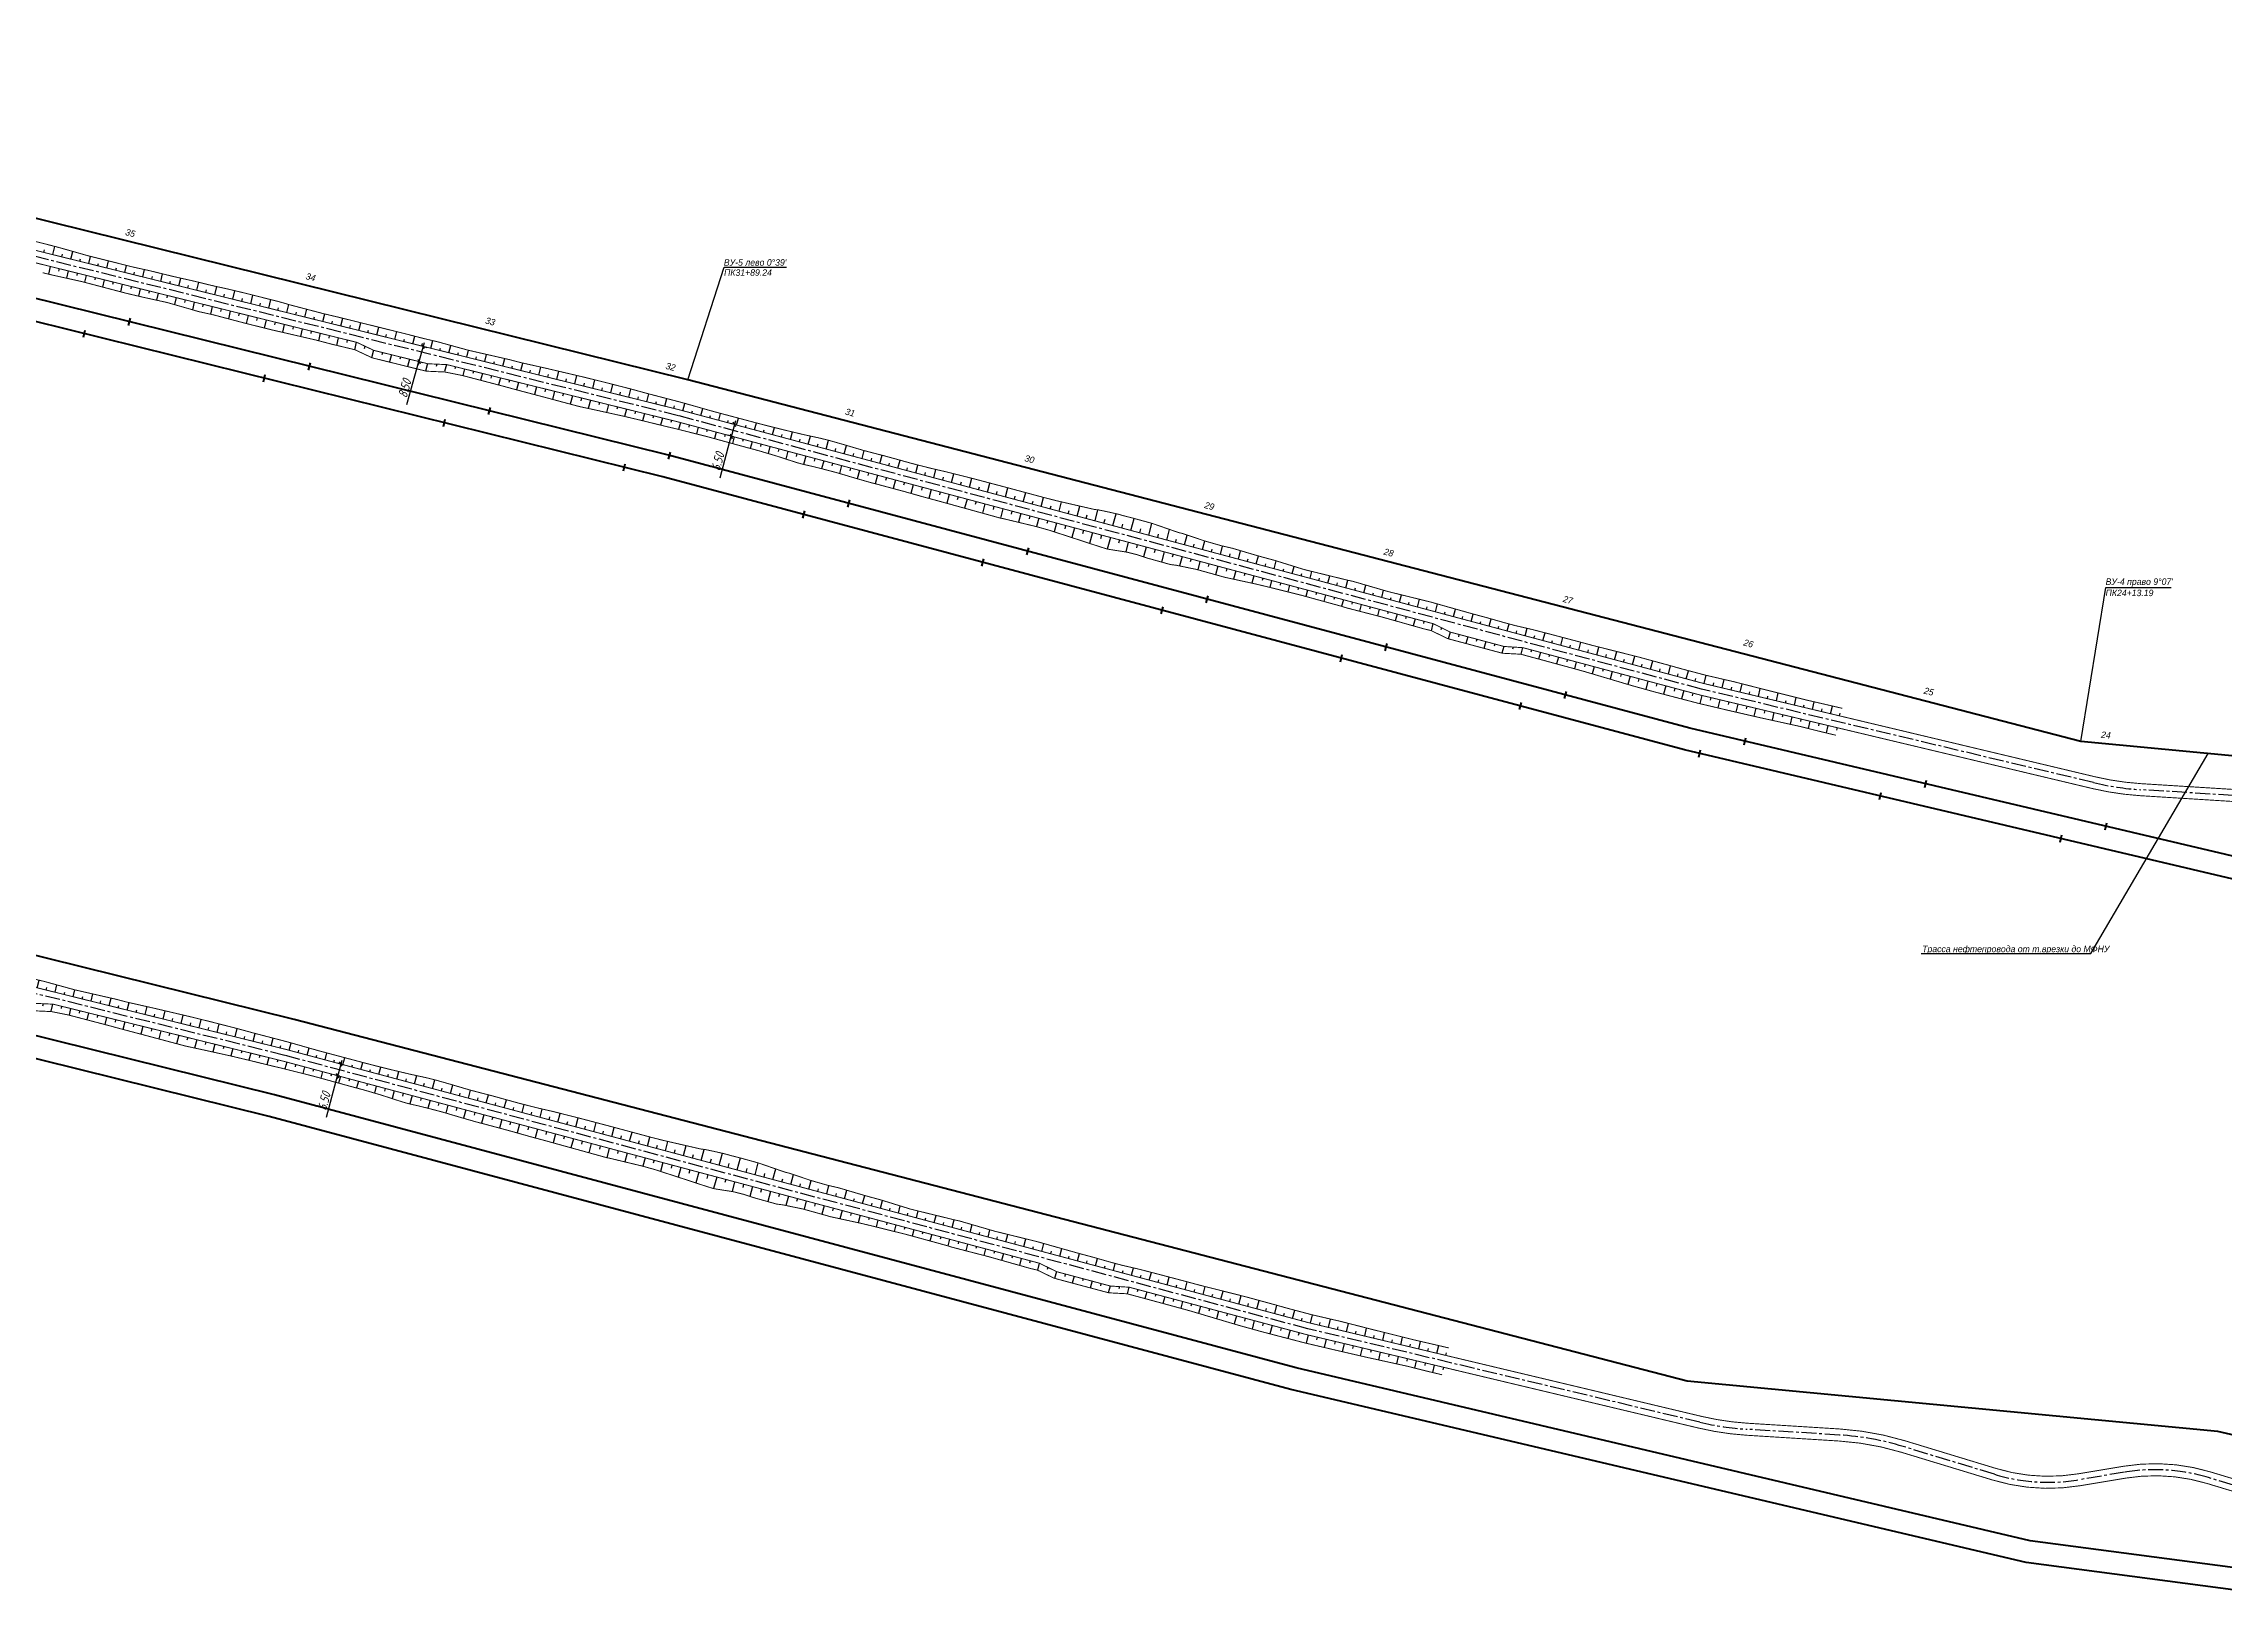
# Model space of a CAD drawing. Extents: x 5370511 to 5386565, y 1010429 to 1053793.
# Drawn here: x 5378513 to 5379689, y 1039236 to 1040071 of the extents above; entities that cross this region are included whole.
import ezdxf

# ---------------------------------------------------------------- set-up
doc = ezdxf.new("R2010")
doc.units = 0
doc.header["$PDMODE"] = 32
doc.header["$PDSIZE"] = 0.3
doc.linetypes.add('CONTI', pattern=[0])
doc.linetypes.add('осевая2', pattern=[12.5, 8, -1.5, 1.5, -1.5])
doc.layers.get('0').update_dxf_attribs({"linetype": 'CONTINUOUS'})
doc.layers.get('DEFPOINTS').update_dxf_attribs({"linetype": 'CONTINUOUS'})
for name, color, linetype in [('АД_ось', 7, 'CONTINUOUS'), ('АД_откосы', 7, 'CONTINUOUS'), ('АД_размеры', 7, 'CONTI'), ('ТРАССА_НЕФТЕПРОВОД_ANNO', 7, 'CONTINUOUS')]:
    doc.layers.add(name, color=color, linetype=linetype)
for name, color, linetype, lineweight in [('ГИП_ТРАССА_ВЛ_6', 1, 'CONTINUOUS', 25), ('ГИП_ТРАССА_НЕФТЕПРОВОДА', 6, 'CONTINUOUS', 25), ('ТРАССА_ВЛ', 1, 'CONTINUOUS', 25)]:
    doc.layers.add(name, color=color, linetype=linetype, lineweight=lineweight)
doc.styles.add('D431', font='', dxfattribs={"height": 3.5})
doc.styles.add('ГОСТ', font='gost_ful.shx', dxfattribs={"oblique": 15})
doc.styles.get('D431').set_extended_font_data('Do431', italic=True)
doc.dimstyles.new('Модель М1000-Генплан', dxfattribs={"dimtxt": 1.25, "dimasz": 1, "dimexe": 0.5, "dimexo": 0, "dimgap": 0.5, "dimtad": 1, "dimzin": 0, "dimdsep": 46, "dimtxsty": 'ГОСТ', "dimblk": 'OBLIQUE', "dimcen": 0.09, "dimdle": 0.5, "dimaunit": 1, "dimadec": 0, "dimazin": 0, "dimtfac": 1, "dimtofl": 0, "dimtmove": 1, "dimatfit": 3, "dimldrblk": 'NONE', "dimfxl": 0.18, "dimtfill": 1, "dimtolj": 1, "dimtzin": 0, "dimarcsym": 0})

# ---------------------------------------------------------------- blocks, each defined once
blk = doc.blocks.new('_Oblique')
at = {"color": 0, "linetype": 'ByBlock', "lineweight": -2}
blk.add_line((-0.5, -0.5), (0.5, 0.5), dxfattribs=at)
blk = doc.blocks.new('*D35')
at = {"layer": 'DEFPOINTS', "color": 0, "lineweight": 15, "transparency": 16777216}
for p in [(5378884.1, 1039859.6), (5378885.3, 1039859.3), (5378887, 1039865.5)]:
    blk.add_point(p, dxfattribs=at)
at = {"layer": 'АД_размеры', "color": 0, "lineweight": -2, "transparency": 16777216}
for p, q in [((5378878.1, 1039837.2), (5378884.1, 1039859.6)), ((5378885.3, 1039859.3), (5378882.2, 1039860.1)), ((5378886.3, 1039867.8), (5378883.6, 1039857.7)), ((5378887, 1039865.5), (5378883.9, 1039866.4))]:
    blk.add_line(p, q, dxfattribs=at)
at = {"layer": 'АД_размеры', "color": 0, "lineweight": -2, "transparency": 16777216, "xscale": 2, "yscale": 2, "zscale": 2}
for p, rotation in [((5378884.1, 1039859.6), 255.0391586920375), ((5378885.8, 1039865.9), 75.03915869203749)]:
    blk.add_blockref('_Oblique', p, dxfattribs=dict(at, rotation=rotation))
at = {"layer": 'АД_размеры', "color": 0, "lineweight": 15, "transparency": 16777216, "insert": (5378876.8, 1039845.9), "char_height": 5, "attachment_point": 5, "rotation": 75.0392, "style": 'ГОСТ', "bg_fill": 3, "box_fill_scale": 1.1, "bg_fill_color": 256, "bg_fill_true_color": 13158600, "bg_fill_transparency": 0}
blk.add_mtext('\\A1;6.50', dxfattribs=at)
blk = doc.blocks.new('_None')
blk = doc.blocks.new('*D36')
at = {"layer": 'DEFPOINTS', "color": 0, "lineweight": 15, "transparency": 16777216}
for p in [(5378717.2, 1039908.2), (5378715, 1039900), (5378715.7, 1039899.8)]:
    blk.add_point(p, dxfattribs=at)
at = {"layer": 'АД_размеры', "color": 0, "lineweight": -2, "transparency": 16777216}
for p, q in [((5378718.5, 1039909.9), (5378715.1, 1039897.9)), ((5378717.2, 1039908.2), (5378719.9, 1039907.4)), ((5378709.2, 1039876.6), (5378715.7, 1039899.8)), ((5378715, 1039900), (5378717.6, 1039899.3))]:
    blk.add_line(p, q, dxfattribs=at)
at = {"layer": 'АД_размеры', "color": 0, "lineweight": -2, "transparency": 16777216, "xscale": 2, "yscale": 2, "zscale": 2}
for p, rotation in [((5378717.9, 1039908), 74.54257648597105), ((5378715.7, 1039899.8), 254.5425764859711)]:
    blk.add_blockref('_Oblique', p, dxfattribs=dict(at, rotation=rotation))
at = {"layer": 'АД_размеры', "color": 0, "lineweight": 15, "transparency": 16777216, "insert": (5378708, 1039885.3), "char_height": 5, "attachment_point": 5, "rotation": 74.5426, "style": 'ГОСТ', "bg_fill": 3, "box_fill_scale": 1.1, "bg_fill_color": 256, "bg_fill_true_color": 13158600, "bg_fill_transparency": 0}
blk.add_mtext('\\A1;8.50', dxfattribs=at)
blk = doc.blocks.new('пк_ВЛ')
at = {"layer": 'ТРАССА_ВЛ', "lineweight": 60}
blk.add_lwpolyline([(0, 2), (0, -2)], dxfattribs=at)
blk = doc.blocks.new('ад_откосы')
at = {"layer": 'АД_ось', "color": 253, "linetype": 'осевая2'}
blk.add_lwpolyline([(5379954.082, 1039624.358), (5379892.899, 1039642.884, 0.11535581), (5379847.457, 1039645.811), (5379823.006, 1039641.73, -0.1156602), (5379777.449, 1039644.691), (5379728.174, 1039659.676, 0.05827677), (5379693.882, 1039665.873), (5379644.05, 1039668.986, -0.04293746), (5379618.617, 1039672.783), (5379407.12, 1039723.2), (5378855.63, 1039870.56), (5378300.052, 1040008.124, 0.02623768), (5378269.156, 1040014.074), (5378244.297, 1040017.521, -0.14769608), (5378212.78, 1040032.016), (5378209.117, 1040035.257, 0.17543523), (5378171.139, 1040050.294), (5378140.141, 1040051.214, -0.05330966), (5378108.542, 1040055.545), (5377962.769, 1040091.636, -0.01610745), (5377900.775, 1040109.122), (5377046.444, 1040380.086, 0.10355696), (5376985.281, 1040386.269), (5375889.766, 1040270.121, -0.04231241), (5375864.429, 1040269.587), (5375818.7, 1040272.496, 0.07591266), (5375773.588, 1040268.515), (5375705.831, 1040251.967, -0.03349134), (5375686.057, 1040248.519), (5375342.07, 1040212.048)], format="xyb", dxfattribs=at)
at = {"layer": 'АД_откосы', "color": 253, "const_width": 0.5}
blk.add_lwpolyline([(5379955.024, 1039627.469), (5379893.841, 1039645.994, 0.11535581), (5379846.922, 1039649.016), (5379822.471, 1039644.935, -0.1156602), (5379778.394, 1039647.801), (5379729.119, 1039662.785, 0.05827677), (5379694.084, 1039669.117), (5379644.253, 1039672.229, -0.04293746), (5379619.37, 1039675.944), (5379407.916, 1039726.351), (5378856.44, 1039873.708), (5378300.833, 1040011.278, 0.02623768), (5378269.602, 1040017.293), (5378244.743, 1040020.74, -0.14769608), (5378214.934, 1040034.45), (5378211.271, 1040037.691, 0.17543523), (5378171.235, 1040053.543), (5378140.238, 1040054.463, -0.05330966), (5378109.323, 1040058.699), (5377963.55, 1040094.791, -0.01610745), (5377901.757, 1040112.22), (5377047.427, 1040383.184, 0.10355696), (5376984.939, 1040389.501), (5375889.423, 1040273.353, -0.04231241), (5375864.635, 1040272.831), (5375818.906, 1040275.739, 0.07591266), (5375772.817, 1040271.672), (5375705.06, 1040255.124, -0.03349134), (5375685.715, 1040251.751), (5375432.202, 1040224.872)], format="xyb", dxfattribs=at)
for points in [[(5379483.189, 1039712.826), (5379483.142, 1039712.837), (5379475.83, 1039714.547), (5379464.651, 1039717.112), (5379446.994, 1039721.524), (5379442.543, 1039722.62), (5379424.167, 1039727.314), (5379421.044, 1039728.011), (5379409.87, 1039730.61), (5379409.144, 1039730.774), (5379395.879, 1039734.291), (5379389.719, 1039736.034), (5379386.319, 1039736.953), (5379373.873, 1039740.351), (5379348.123, 1039746.844), (5379342.111, 1039748.477), (5379324.716, 1039753.069), (5379316.07, 1039755.302), (5379306.913, 1039757.414), (5379300.713, 1039759.082), (5379291.602, 1039761.671), (5379289.564, 1039762.23), (5379289.076, 1039762.346), (5379282.925, 1039764.004), (5379261.301, 1039770.11), (5379249.648, 1039772.984), (5379238.328, 1039775.76), (5379219.193, 1039781.328), (5379216.591, 1039781.877), (5379195.014, 1039787.158), (5379192.861, 1039787.699), (5379176.871, 1039792.661), (5379170.161, 1039794.465), (5379164.134, 1039796.21), (5379154.254, 1039799.144), (5379148.357, 1039800.495), (5379139.134, 1039803.144), (5379128.526, 1039806.716), (5379127.622, 1039807.034), (5379126.287, 1039807.362), (5379125.408, 1039807.552), (5379112.866, 1039811.901), (5379110.831, 1039812.591), (5379102.321, 1039814.928), (5379100.325, 1039815.47), (5379097.778, 1039816.119), (5379096.997, 1039816.305), (5379092.914, 1039817.432), (5379092.545, 1039817.531), (5379091.709, 1039817.733), (5379088.044, 1039818.558), (5379086.577, 1039818.882), (5379082.038, 1039819.833), (5379079.85, 1039820.072), (5379059.484, 1039824.752), (5379052.64, 1039826.502), (5379034.812, 1039831.3), (5379033.549, 1039831.647), (5379013.975, 1039836.823), (5378999.917, 1039840.362), (5378997.374, 1039840.94), (5378992.001, 1039842.172), (5378981.744, 1039844.782), (5378966.892, 1039848.894), (5378963.487, 1039849.756), (5378955.452, 1039851.861), (5378944.545, 1039855.082), (5378936.692, 1039857.329), (5378931.746, 1039858.538), (5378923.22, 1039860.382), (5378912.161, 1039863.02), (5378903.072, 1039865.303), (5378898.614, 1039866.463), (5378896.597, 1039866.994), (5378875.271, 1039872.669), (5378874.171, 1039872.964), (5378858.459, 1039877.425), (5378857.404, 1039877.722), (5378852.93, 1039878.899), (5378838.869, 1039882.564), (5378830.035, 1039884.988), (5378815.882, 1039888.613), (5378806.284, 1039890.986), (5378804.425, 1039891.44), (5378785.024, 1039895.991), (5378770.13, 1039899.345), (5378764.514, 1039900.831), (5378742.345, 1039905.886), (5378727.028, 1039910.105), (5378725.926, 1039910.416), (5378718.721, 1039912.109), (5378717.05, 1039912.515), (5378709.107, 1039914.583), (5378672.11, 1039923.757), (5378664.187, 1039925.625), (5378663.905, 1039925.695), (5378644.993, 1039930.663), (5378644.585, 1039930.798), (5378644.176, 1039930.931), (5378643.765, 1039931.059), (5378643.353, 1039931.185), (5378642.94, 1039931.306), (5378642.526, 1039931.424), (5378639.936, 1039932.149), (5378622.836, 1039936.468), (5378612.137, 1039939.015), (5378605.619, 1039940.438), (5378603, 1039941.047), (5378600.387, 1039941.683), (5378595.278, 1039942.952), (5378583.226, 1039945.671), (5378570.465, 1039948.787), (5378561.713, 1039950.712), (5378537.422, 1039956.794), (5378521.476, 1039961.32), (5378515.054, 1039962.991), (5378500.604, 1039966.622)], [(5379479.638, 1039698.335), (5379472.378, 1039700.069), (5379465.73, 1039701.717), (5379461.255, 1039702.868), (5379443.477, 1039706.774), (5379438.997, 1039707.745), (5379420.518, 1039712.008), (5379417.407, 1039712.751), (5379406.237, 1039715.373), (5379405.101, 1039715.643), (5379400.247, 1039716.923), (5379391.821, 1039719.103), (5379382.218, 1039721.606), (5379369.785, 1039725.052), (5379344.322, 1039732.618), (5379338.319, 1039734.285), (5379320.957, 1039739.002), (5379316.644, 1039740.154), (5379312.336, 1039741.326), (5379309.738, 1039742.02), (5379299.842, 1039742.543), (5379270.431, 1039750.395), (5379261.391, 1039754.772), (5379257.451, 1039755.701), (5379245.905, 1039758.974), (5379234.687, 1039762.133), (5379223.965, 1039764.892), (5379215.397, 1039767.119), (5379212.862, 1039767.921), (5379191.446, 1039773.805), (5379189.294, 1039774.348), (5379173.058, 1039778.391), (5379166.296, 1039779.998), (5379150.077, 1039783.51), (5379144.255, 1039785.141), (5379135.011, 1039787.714), (5379124.052, 1039789.973), (5379120.818, 1039790.374), (5379108.066, 1039793.94), (5379106.03, 1039794.624), (5379102.697, 1039795.714), (5379097.534, 1039797.014), (5379095.483, 1039797.349), (5379092.87, 1039797.75), (5379092.069, 1039797.865), (5379087.866, 1039798.538), (5379087.487, 1039798.603), (5379086.639, 1039798.759), (5379083.055, 1039799.887), (5379081.624, 1039800.346), (5379077.215, 1039801.783), (5379075.149, 1039802.477), (5379055.259, 1039808.943), (5379048.456, 1039810.847), (5379030.498, 1039815.157), (5379029.204, 1039815.386), (5378995.718, 1039824.652), (5378987.881, 1039826.752), (5378977.699, 1039829.642), (5378962.817, 1039833.642), (5378959.412, 1039834.507), (5378951.424, 1039836.785), (5378940.52, 1039840.022), (5378932.619, 1039842.084), (5378927.676, 1039843.307), (5378922.737, 1039844.408), (5378919.212, 1039845.383), (5378908.388, 1039848.9), (5378899.406, 1039851.582), (5378894.96, 1039852.791), (5378892.944, 1039853.32), (5378871.662, 1039859.164), (5378870.561, 1039859.453), (5378853.917, 1039863.642), (5378849.411, 1039864.688), (5378835.298, 1039868.14), (5378826.387, 1039870.254), (5378812.116, 1039873.403), (5378802.446, 1039875.486), (5378800.593, 1039875.964), (5378781.445, 1039881.076), (5378781.337, 1039881.101), (5378766.582, 1039885.017), (5378760.979, 1039886.556), (5378738.984, 1039892.312), (5378729.746, 1039894.161), (5378719.558, 1039894.618), (5378690.434, 1039901.815), (5378681.206, 1039906.155), (5378668.505, 1039909.2), (5378660.352, 1039911.347), (5378641.301, 1039915.75), (5378638.787, 1039916.321), (5378636.167, 1039916.926), (5378635.768, 1039917.028), (5378624.443, 1039919.844), (5378619.063, 1039921.227), (5378608.429, 1039924.04), (5378605.334, 1039924.87), (5378601.952, 1039925.629), (5378596.697, 1039926.784), (5378591.645, 1039928.281), (5378579.759, 1039931.668), (5378566.923, 1039934.483), (5378558.2, 1039936.525), (5378533.981, 1039942.898), (5378517.801, 1039946.478), (5378512.812, 1039947.689)]]:
    blk.add_lwpolyline(points, dxfattribs=at)
at = {"layer": 'АД_откосы', "color": 253}
blk.add_lwpolyline([(5379953.14, 1039621.248, 0.5, 0.5, 0), (5379891.957, 1039639.773, 0.5, 0.5, 0.11535581), (5379847.992, 1039642.605, 0.5, 0.5, 0), (5379823.541, 1039638.524, 0.5, 0.5, -0.1156602), (5379776.503, 1039641.582, 0.5, 0.5, 0), (5379727.228, 1039656.567, 0.5, 0.5, 0.05827677), (5379693.679, 1039662.63, 0.5, 0.5, 0), (5379643.847, 1039665.742, 0.5, 0.5, -0.04293746), (5379617.863, 1039669.621, 0.5, 0.5, 0), (5379406.324, 1039720.049, 0.5, 0.5, 0), (5379310.923, 1039745.546, 0.5, 0.5, 0), (5379300.745, 1039746.193, 0.5, 0.5, 0), (5379271.761, 1039753.931, 0.5, 0.5, 0), (5379262.615, 1039758.443, 0.5, 0.5, 0), (5378854.82, 1039867.412, 0.5, 0.5, 0), (5378730.734, 1039898.149, 0.5, 0.5, 0), (5378720.546, 1039898.606, 0.5, 0.5, 0), (5378691.422, 1039905.803, 0.5, 0.5, 0), (5378682.194, 1039910.143, 0.5, 0.5, 0), (5378299.271, 1040004.969, 0.5, 0.5, 0.02623768)], format="xyseb", dxfattribs=at)
for points in [[(5378513.399, 1039958.646), (5378513.764, 1039960.122)], [(5378518.252, 1039957.444), (5378519.349, 1039961.873)], [(5378523.106, 1039956.243), (5378523.448, 1039957.625)], [(5378527.959, 1039955.041), (5378528.986, 1039959.189)], [(5378532.813, 1039953.839), (5378533.131, 1039955.125)], [(5378537.666, 1039952.637), (5378538.621, 1039956.494)], [(5378542.52, 1039951.436), (5378542.836, 1039952.713)], [(5378547.373, 1039950.234), (5378548.322, 1039954.065)], [(5378516.893, 1039951.085), (5378515.869, 1039946.947)], [(5378521.747, 1039949.883), (5378521.422, 1039948.571)], [(5378526.6, 1039948.681), (5378525.626, 1039944.747)], [(5378531.454, 1039947.479), (5378531.144, 1039946.23)], [(5378536.307, 1039946.278), (5378535.379, 1039942.53)], [(5378541.16, 1039945.076), (5378540.839, 1039943.779)], [(5378546.014, 1039943.874), (5378545.051, 1039939.985)], [(5378550.867, 1039942.673), (5378550.535, 1039941.329)], [(5378552.226, 1039949.032), (5378552.541, 1039950.301)], [(5378555.721, 1039941.471), (5378554.723, 1039937.44)], [(5378557.08, 1039947.83), (5378558.022, 1039951.637)], [(5378561.933, 1039946.629), (5378562.26, 1039947.947)], [(5378566.787, 1039945.427), (5378567.765, 1039949.381)], [(5378571.64, 1039944.225), (5378571.974, 1039945.574)], [(5378576.493, 1039943.024), (5378577.495, 1039947.07)], [(5378581.347, 1039941.822), (5378581.689, 1039943.204)], [(5378586.2, 1039940.62), (5378587.228, 1039944.768)], [(5378591.054, 1039939.418), (5378591.41, 1039940.856)], [(5378595.907, 1039938.217), (5378596.975, 1039942.53)], [(5378560.574, 1039940.269), (5378560.244, 1039938.935)], [(5378565.427, 1039939.067), (5378564.437, 1039935.065)], [(5378570.281, 1039937.866), (5378569.969, 1039936.607)], [(5378575.134, 1039936.664), (5378574.199, 1039932.887)], [(5378579.988, 1039935.462), (5378579.676, 1039934.204)], [(5378584.841, 1039934.26), (5378583.907, 1039930.486)], [(5378589.695, 1039933.059), (5378589.354, 1039931.681)], [(5378594.548, 1039931.857), (5378593.525, 1039927.724)], [(5378599.402, 1039930.655), (5378599.062, 1039929.284)], [(5378600.761, 1039937.015), (5378601.123, 1039938.478)], [(5378604.255, 1039929.453), (5378603.237, 1039925.34)], [(5378605.614, 1039935.813), (5378606.701, 1039940.202)], [(5378610.468, 1039934.611), (5378610.845, 1039936.137)], [(5378615.321, 1039933.41), (5378616.454, 1039937.987)], [(5378620.174, 1039932.208), (5378620.556, 1039933.748)], [(5378625.028, 1039931.006), (5378626.172, 1039935.626)], [(5378629.881, 1039929.805), (5378630.259, 1039931.329)], [(5378634.735, 1039928.603), (5378635.867, 1039933.176)], [(5378644.442, 1039926.199), (5378645.513, 1039930.526)], [(5378609.108, 1039928.252), (5378608.762, 1039926.852)], [(5378613.962, 1039927.05), (5378612.922, 1039922.851)], [(5378618.815, 1039925.848), (5378618.458, 1039924.406)], [(5378623.669, 1039924.647), (5378622.597, 1039920.318)], [(5378628.522, 1039923.445), (5378628.163, 1039921.994)], [(5378633.376, 1039922.243), (5378632.298, 1039917.891)], [(5378638.229, 1039921.041), (5378637.878, 1039919.622)], [(5378639.588, 1039927.401), (5378639.945, 1039928.843)], [(5378643.082, 1039919.84), (5378642.028, 1039915.582)], [(5378647.936, 1039918.638), (5378647.597, 1039917.269)], [(5378649.295, 1039924.998), (5378649.641, 1039926.394)], [(5378652.789, 1039917.436), (5378651.773, 1039913.33)], [(5378654.148, 1039923.796), (5378655.186, 1039927.985)], [(5378659.002, 1039922.594), (5378659.338, 1039923.952)], [(5378663.855, 1039921.392), (5378664.864, 1039925.465)], [(5378668.709, 1039920.191), (5378669.052, 1039921.575)], [(5378673.562, 1039918.989), (5378674.59, 1039923.142)], [(5378678.416, 1039917.787), (5378678.758, 1039919.17)], [(5378683.269, 1039916.585), (5378684.296, 1039920.735)], [(5378692.976, 1039914.182), (5378694.002, 1039918.328)], [(5378657.643, 1039916.234), (5378657.313, 1039914.904)], [(5378662.496, 1039915.033), (5378661.508, 1039911.043)], [(5378667.35, 1039913.831), (5378667.012, 1039912.468)], [(5378672.203, 1039912.629), (5378671.191, 1039908.542)], [(5378677.057, 1039911.427), (5378676.721, 1039910.072)], [(5378681.91, 1039910.226), (5378680.903, 1039906.159)], [(5378686.51, 1039908.001), (5378686.176, 1039906.653)], [(5378688.123, 1039915.384), (5378688.465, 1039916.766)], [(5378691.136, 1039905.876), (5378690.134, 1039901.83)], [(5378697.829, 1039912.98), (5378698.171, 1039914.361)], [(5378702.683, 1039911.779), (5378703.709, 1039915.921)], [(5378707.536, 1039910.577), (5378707.874, 1039911.94)], [(5378712.39, 1039909.375), (5378713.402, 1039913.465)], [(5378717.243, 1039908.173), (5378717.582, 1039909.542)], [(5378722.096, 1039906.972), (5378723.113, 1039911.077)], [(5378726.95, 1039905.77), (5378727.276, 1039907.087)], [(5378731.804, 1039904.568), (5378732.782, 1039908.52)], [(5378741.51, 1039902.165), (5378742.427, 1039905.867)], [(5378695.989, 1039904.674), (5378695.665, 1039903.363)], [(5378700.863, 1039903.56), (5378699.889, 1039899.625)], [(5378705.717, 1039902.358), (5378705.395, 1039901.061)], [(5378710.533, 1039901.005), (5378709.569, 1039897.113)], [(5378715.386, 1039899.803), (5378715.057, 1039898.474)], [(5378720.26, 1039898.683), (5378719.272, 1039894.695)], [(5378725.329, 1039898.353), (5378725.014, 1039897.079)], [(5378730.444, 1039898.208), (5378729.498, 1039894.385)], [(5378735.298, 1039897.007), (5378735.003, 1039895.818)], [(5378736.657, 1039903.366), (5378736.962, 1039904.601)], [(5378740.151, 1039895.805), (5378739.268, 1039892.238)], [(5378745.005, 1039894.603), (5378744.7, 1039893.371)], [(5378746.364, 1039900.963), (5378746.684, 1039902.257)], [(5378751.217, 1039899.761), (5378752.179, 1039903.644)], [(5378756.071, 1039898.559), (5378756.406, 1039899.914)], [(5378760.924, 1039897.358), (5378761.93, 1039901.42)], [(5378765.778, 1039896.156), (5378766.112, 1039897.507)], [(5378770.631, 1039894.954), (5378771.634, 1039899.007)], [(5378775.484, 1039893.753), (5378775.836, 1039895.172)], [(5378780.338, 1039892.551), (5378781.392, 1039896.809)], [(5378790.045, 1039890.147), (5378791.137, 1039894.557)], [(5378749.858, 1039893.401), (5378748.943, 1039889.706)], [(5378754.712, 1039892.2), (5378754.396, 1039890.925)], [(5378759.565, 1039890.998), (5378758.618, 1039887.174)], [(5378764.418, 1039889.796), (5378764.086, 1039888.454)], [(5378769.272, 1039888.595), (5378768.275, 1039884.568)], [(5378774.125, 1039887.393), (5378773.779, 1039885.996)], [(5378778.979, 1039886.191), (5378777.942, 1039882.002)], [(5378783.832, 1039884.989), (5378783.473, 1039883.537)], [(5378785.191, 1039891.349), (5378785.555, 1039892.819)], [(5378788.685, 1039883.788), (5378787.607, 1039879.431)], [(5378793.539, 1039882.586), (5378793.165, 1039881.075)], [(5378794.898, 1039888.946), (5378795.272, 1039890.455)], [(5378799.752, 1039887.744), (5378800.873, 1039892.273)], [(5378804.605, 1039886.542), (5378804.983, 1039888.069)], [(5378809.459, 1039885.34), (5378810.593, 1039889.921)], [(5378814.312, 1039884.139), (5378814.687, 1039885.654)], [(5378819.165, 1039882.937), (5378820.291, 1039887.484)], [(5378824.019, 1039881.735), (5378824.387, 1039883.225)], [(5378828.872, 1039880.533), (5378829.979, 1039885.002)], [(5378838.579, 1039878.13), (5378839.628, 1039882.366)], [(5378798.393, 1039881.384), (5378797.27, 1039876.851)], [(5378803.246, 1039880.182), (5378802.877, 1039878.691)], [(5378808.099, 1039878.981), (5378806.992, 1039874.507)], [(5378812.953, 1039877.779), (5378812.606, 1039876.379)], [(5378817.806, 1039876.577), (5378816.766, 1039872.377)], [(5378822.66, 1039875.376), (5378822.333, 1039874.057)], [(5378827.513, 1039874.174), (5378826.534, 1039870.219)], [(5378832.366, 1039872.972), (5378832.047, 1039871.683)], [(5378833.726, 1039879.332), (5378834.075, 1039880.744)], [(5378837.22, 1039871.77), (5378836.263, 1039867.904)], [(5378842.073, 1039870.569), (5378841.757, 1039869.289)], [(5378843.432, 1039876.928), (5378843.772, 1039878.301)], [(5378848.286, 1039875.727), (5378849.305, 1039879.844)], [(5378853.139, 1039874.525), (5378853.468, 1039875.853)], [(5378857.985, 1039873.294), (5378859.045, 1039877.259)], [(5378862.816, 1039872.003), (5378863.156, 1039873.275)], [(5378867.646, 1039870.713), (5378868.666, 1039874.527)], [(5378872.477, 1039869.422), (5378872.809, 1039870.666)], [(5378877.307, 1039868.131), (5378878.304, 1039871.862)], [(5378846.927, 1039869.367), (5378845.976, 1039865.528)], [(5378851.78, 1039868.165), (5378851.472, 1039866.919)], [(5378856.625, 1039866.931), (5378855.631, 1039863.21)], [(5378861.456, 1039865.64), (5378861.137, 1039864.447)], [(5378866.286, 1039864.349), (5378865.33, 1039860.77)], [(5378871.117, 1039863.058), (5378870.803, 1039861.884)], [(5378875.947, 1039861.768), (5378875.006, 1039858.246)], [(5378880.778, 1039860.477), (5378880.458, 1039859.281)], [(5378882.138, 1039866.84), (5378882.471, 1039868.087)], [(5378885.608, 1039859.186), (5378884.65, 1039855.598)], [(5378886.969, 1039865.55), (5378887.968, 1039869.29)], [(5378891.799, 1039864.259), (5378892.133, 1039865.51)], [(5378896.63, 1039862.968), (5378897.632, 1039866.721)], [(5378901.46, 1039861.678), (5378901.803, 1039862.961)], [(5378906.291, 1039860.387), (5378907.319, 1039864.236)], [(5378911.121, 1039859.096), (5378911.482, 1039860.447)], [(5378915.952, 1039857.805), (5378917.034, 1039861.858)], [(5378925.613, 1039855.224), (5378926.785, 1039859.611)], [(5378890.439, 1039857.895), (5378890.115, 1039856.682)], [(5378895.269, 1039856.605), (5378894.297, 1039852.965)], [(5378900.1, 1039855.314), (5378899.763, 1039854.051)], [(5378904.931, 1039854.023), (5378903.918, 1039850.235)], [(5378909.761, 1039852.732), (5378909.388, 1039851.335)], [(5378914.591, 1039851.442), (5378913.471, 1039847.248)], [(5378919.422, 1039850.151), (5378919.019, 1039848.644)], [(5378920.782, 1039856.515), (5378921.173, 1039857.977)], [(5378924.253, 1039848.86), (5378923.045, 1039844.34)], [(5378929.083, 1039847.569), (5378928.706, 1039846.157)], [(5378930.443, 1039853.933), (5378930.864, 1039855.508)], [(5378935.274, 1039852.642), (5378936.536, 1039857.367)], [(5378940.104, 1039851.352), (5378940.509, 1039852.867)], [(5378944.935, 1039850.061), (5378946.15, 1039854.608)], [(5378949.765, 1039848.77), (5378950.149, 1039850.205)], [(5378954.596, 1039847.48), (5378955.746, 1039851.783)], [(5378959.427, 1039846.189), (5378959.815, 1039847.645)], [(5378964.257, 1039844.898), (5378965.424, 1039849.265)], [(5378933.914, 1039846.279), (5378932.782, 1039842.042)], [(5378938.744, 1039844.988), (5378938.366, 1039843.573)], [(5378943.575, 1039843.697), (5378942.44, 1039839.452)], [(5378948.405, 1039842.407), (5378948.004, 1039840.905)], [(5378953.236, 1039841.116), (5378952.032, 1039836.612)], [(5378958.066, 1039839.825), (5378957.657, 1039838.292)], [(5378962.897, 1039838.534), (5378961.668, 1039833.934)], [(5378967.727, 1039837.244), (5378967.318, 1039835.711)], [(5378969.087, 1039843.607), (5378969.472, 1039845.045)], [(5378972.558, 1039835.953), (5378971.329, 1039831.354)], [(5378973.918, 1039842.317), (5378975.071, 1039846.63)], [(5378978.749, 1039841.026), (5378979.131, 1039842.455)], [(5378983.579, 1039839.735), (5378984.725, 1039844.024)], [(5378988.41, 1039838.444), (5378988.807, 1039839.931)], [(5378993.24, 1039837.154), (5378994.432, 1039841.615)], [(5378998.071, 1039835.863), (5378998.491, 1039837.437)], [(5379002.901, 1039834.572), (5379004.163, 1039839.293)], [(5379012.562, 1039831.991), (5379013.861, 1039836.852)], [(5378977.388, 1039834.662), (5378976.974, 1039833.109)], [(5378982.219, 1039833.371), (5378980.974, 1039828.713)], [(5378987.05, 1039832.081), (5378986.625, 1039830.491)], [(5378991.88, 1039830.79), (5378990.606, 1039826.022)], [(5378996.711, 1039829.499), (5378996.282, 1039827.895)], [(5379001.541, 1039828.208), (5379000.255, 1039823.396)], [(5379006.372, 1039826.918), (5379005.935, 1039825.285)], [(5379007.732, 1039833.282), (5379008.165, 1039834.902)], [(5379011.202, 1039825.627), (5379009.894, 1039820.729)], [(5379016.033, 1039824.336), (5379015.589, 1039822.675)], [(5379017.393, 1039830.7), (5379017.828, 1039832.329)], [(5379022.223, 1039829.409), (5379023.529, 1039834.297)], [(5379027.054, 1039828.119), (5379027.491, 1039829.756)], [(5379031.884, 1039826.828), (5379033.197, 1039831.74)], [(5379036.715, 1039825.537), (5379037.15, 1039827.167)], [(5379041.545, 1039824.246), (5379042.852, 1039829.136)], [(5379046.376, 1039822.956), (5379046.81, 1039824.58)], [(5379051.207, 1039821.665), (5379052.508, 1039826.538)], [(5379060.868, 1039819.084), (5379062.215, 1039824.125)], [(5379020.863, 1039823.046), (5379019.532, 1039818.063)], [(5379025.694, 1039821.755), (5379025.242, 1039820.065)], [(5379030.524, 1039820.464), (5379029.17, 1039815.396)], [(5379035.355, 1039819.173), (5379034.932, 1039817.591)], [(5379040.185, 1039817.883), (5379038.917, 1039813.136)], [(5379045.016, 1039816.592), (5379044.614, 1039815.09)], [(5379049.846, 1039815.301), (5379048.642, 1039810.795)], [(5379054.677, 1039814.01), (5379054.254, 1039812.429)], [(5379056.037, 1039820.374), (5379056.486, 1039822.055)], [(5379059.507, 1039812.72), (5379058.239, 1039807.974)], [(5379065.698, 1039817.793), (5379066.177, 1039819.587)], [(5379070.529, 1039816.502), (5379071.967, 1039821.884)], [(5379075.359, 1039815.211), (5379075.888, 1039817.192)], [(5379080.19, 1039813.921), (5379081.777, 1039819.862)], [(5379085.02, 1039812.63), (5379085.593, 1039814.772)], [(5379089.851, 1039811.339), (5379091.568, 1039817.765)], [(5379094.681, 1039810.048), (5379095.257, 1039812.203)], [(5379099.512, 1039808.758), (5379101.239, 1039815.221)], [(5379109.173, 1039806.176), (5379110.882, 1039812.574)], [(5379064.338, 1039811.429), (5379063.869, 1039809.676)], [(5379069.168, 1039810.138), (5379067.763, 1039804.878)], [(5379073.999, 1039808.847), (5379073.483, 1039806.916)], [(5379078.83, 1039807.557), (5379077.281, 1039801.762)], [(5379083.66, 1039806.266), (5379083.103, 1039804.183)], [(5379088.491, 1039804.975), (5379086.821, 1039798.726)], [(5379093.321, 1039803.684), (5379092.853, 1039801.934)], [(5379098.152, 1039802.394), (5379096.748, 1039797.143)], [(5379102.982, 1039801.103), (5379102.509, 1039799.333)], [(5379104.342, 1039807.467), (5379104.912, 1039809.599)], [(5379107.813, 1039799.812), (5379106.394, 1039794.502)], [(5379114.003, 1039804.886), (5379114.512, 1039806.788)], [(5379118.834, 1039803.595), (5379120.359, 1039809.303)], [(5379123.664, 1039802.304), (5379124.131, 1039804.051)], [(5379128.495, 1039801.013), (5379129.896, 1039806.255)], [(5379133.325, 1039799.723), (5379133.739, 1039801.268)], [(5379138.156, 1039798.432), (5379139.395, 1039803.069)], [(5379147.817, 1039795.85), (5379149.018, 1039800.343)], [(5379112.643, 1039798.522), (5379112.152, 1039796.685)], [(5379117.474, 1039797.231), (5379116.002, 1039791.721)], [(5379122.304, 1039795.94), (5379121.856, 1039794.262)], [(5379127.135, 1039794.649), (5379125.79, 1039789.615)], [(5379131.965, 1039793.359), (5379131.563, 1039791.854)], [(5379136.796, 1039792.068), (5379135.589, 1039787.553)], [(5379141.626, 1039790.777), (5379141.215, 1039789.238)], [(5379142.987, 1039797.141), (5379143.387, 1039798.639)], [(5379146.457, 1039789.486), (5379145.223, 1039784.87)], [(5379151.287, 1039788.196), (5379150.891, 1039786.714)], [(5379152.648, 1039794.56), (5379153.053, 1039796.078)], [(5379157.478, 1039793.269), (5379158.695, 1039797.825)], [(5379162.309, 1039791.978), (5379162.693, 1039793.418)], [(5379167.139, 1039790.687), (5379168.293, 1039795.006)], [(5379171.97, 1039789.397), (5379172.346, 1039790.806)], [(5379176.8, 1039788.106), (5379177.93, 1039792.333)], [(5379181.631, 1039786.815), (5379181.973, 1039788.096)], [(5379186.461, 1039785.525), (5379187.488, 1039789.367)], [(5379156.118, 1039786.905), (5379154.93, 1039782.459)], [(5379160.948, 1039785.614), (5379160.594, 1039784.286)], [(5379165.779, 1039784.323), (5379164.715, 1039780.34)], [(5379170.61, 1039783.033), (5379170.28, 1039781.8)], [(5379175.44, 1039781.742), (5379174.452, 1039778.044)], [(5379180.271, 1039780.451), (5379179.956, 1039779.273)], [(5379185.101, 1039779.16), (5379184.157, 1039775.627)], [(5379189.932, 1039777.87), (5379189.626, 1039776.725)], [(5379191.292, 1039784.234), (5379191.622, 1039785.468)], [(5379194.762, 1039776.579), (5379193.845, 1039773.146)], [(5379196.122, 1039782.943), (5379197.112, 1039786.645)], [(5379200.953, 1039781.652), (5379201.301, 1039782.954)], [(5379205.783, 1039780.362), (5379206.827, 1039784.267)], [(5379210.614, 1039779.071), (5379210.98, 1039780.441)], [(5379215.444, 1039777.78), (5379216.543, 1039781.889)], [(5379220.275, 1039776.489), (5379220.639, 1039777.853)], [(5379225.106, 1039775.199), (5379226.199, 1039779.289)], [(5379234.767, 1039772.617), (5379235.803, 1039776.494)], [(5379199.593, 1039775.288), (5379199.281, 1039774.121)], [(5379204.423, 1039773.997), (5379203.488, 1039770.496)], [(5379209.254, 1039772.707), (5379208.935, 1039771.514)], [(5379214.084, 1039771.416), (5379213.128, 1039767.837)], [(5379218.915, 1039770.125), (5379218.591, 1039768.914)], [(5379223.745, 1039768.835), (5379222.775, 1039765.201)], [(5379228.576, 1039767.544), (5379228.26, 1039766.361)], [(5379229.936, 1039773.908), (5379230.281, 1039775.2)], [(5379233.406, 1039766.253), (5379232.459, 1039762.706)], [(5379238.237, 1039764.962), (5379237.914, 1039763.754)], [(5379239.597, 1039771.327), (5379239.951, 1039772.649)], [(5379244.428, 1039770.036), (5379245.488, 1039774.004)], [(5379249.258, 1039768.745), (5379249.629, 1039770.132)], [(5379254.089, 1039767.454), (5379255.2, 1039771.615)], [(5379258.919, 1039766.164), (5379259.296, 1039767.572)], [(5379263.75, 1039764.873), (5379264.879, 1039769.099)], [(5379268.58, 1039763.582), (5379268.945, 1039764.946)], [(5379273.411, 1039762.291), (5379274.504, 1039766.382)], [(5379243.067, 1039763.672), (5379242.099, 1039760.046)], [(5379247.898, 1039762.381), (5379247.563, 1039761.126)], [(5379252.728, 1039761.09), (5379251.722, 1039757.325)], [(5379257.559, 1039759.799), (5379257.218, 1039758.522)], [(5379262.39, 1039758.509), (5379261.366, 1039754.677)], [(5379266.997, 1039756.385), (5379266.661, 1039755.125)], [(5379271.624, 1039753.995), (5379270.614, 1039750.215)], [(5379278.241, 1039761.001), (5379278.595, 1039762.324)], [(5379283.072, 1039759.71), (5379284.132, 1039763.679)], [(5379287.903, 1039758.419), (5379288.252, 1039759.727)], [(5379292.733, 1039757.128), (5379293.781, 1039761.051)], [(5379297.564, 1039755.838), (5379297.903, 1039757.107)], [(5379302.394, 1039754.547), (5379303.412, 1039758.356)], [(5379307.225, 1039753.256), (5379307.582, 1039754.595)], [(5379312.055, 1039751.966), (5379313.128, 1039755.981)], [(5379321.716, 1039749.384), (5379322.831, 1039753.556)], [(5379276.444, 1039752.669), (5379276.109, 1039751.416)], [(5379281.209, 1039751.466), (5379280.205, 1039747.707)], [(5379286.037, 1039750.2), (5379285.696, 1039748.922)], [(5379290.889, 1039748.953), (5379289.864, 1039745.119)], [(5379295.682, 1039747.54), (5379295.359, 1039746.33)], [(5379300.572, 1039746.193), (5379299.602, 1039742.561)], [(5379305.642, 1039745.866), (5379305.325, 1039744.678)], [(5379310.695, 1039745.601), (5379309.743, 1039742.038)], [(5379315.525, 1039744.31), (5379315.205, 1039743.11)], [(5379316.886, 1039750.675), (5379317.257, 1039752.065)], [(5379320.356, 1039743.02), (5379319.393, 1039739.417)], [(5379325.186, 1039741.729), (5379324.863, 1039740.518)], [(5379326.547, 1039748.093), (5379326.922, 1039749.497)], [(5379331.377, 1039746.803), (5379332.502, 1039751.013)], [(5379336.208, 1039745.512), (5379336.585, 1039746.925)], [(5379341.038, 1039744.221), (5379342.171, 1039748.46)], [(5379345.869, 1039742.93), (5379346.249, 1039744.353)], [(5379350.699, 1039741.64), (5379351.84, 1039745.907)], [(5379355.53, 1039740.349), (5379355.922, 1039741.817)], [(5379360.36, 1039739.058), (5379361.537, 1039743.462)], [(5379370.022, 1039736.477), (5379371.234, 1039741.016)], [(5379330.017, 1039740.438), (5379329.046, 1039736.805)], [(5379334.847, 1039739.147), (5379334.52, 1039737.922)], [(5379339.678, 1039737.857), (5379338.696, 1039734.181)], [(5379344.508, 1039736.566), (5379344.166, 1039735.285)], [(5379349.339, 1039735.275), (5379348.312, 1039731.433)], [(5379354.17, 1039733.985), (5379353.803, 1039732.614)], [(5379359, 1039732.694), (5379357.902, 1039728.583)], [(5379363.831, 1039731.403), (5379363.441, 1039729.943)], [(5379365.191, 1039737.768), (5379365.595, 1039739.281)], [(5379368.661, 1039730.112), (5379367.491, 1039725.733)], [(5379374.852, 1039735.186), (5379375.256, 1039736.699)], [(5379379.683, 1039733.895), (5379380.895, 1039738.434)], [(5379384.513, 1039732.605), (5379384.913, 1039734.1)], [(5379389.344, 1039731.314), (5379390.543, 1039735.801)], [(5379394.174, 1039730.023), (5379394.568, 1039731.496)], [(5379399.005, 1039728.732), (5379400.185, 1039733.149)], [(5379408.671, 1039726.171), (5379409.73, 1039730.641)], [(5379373.492, 1039728.822), (5379373.09, 1039727.318)], [(5379378.322, 1039727.531), (5379377.117, 1039723.02)], [(5379383.153, 1039726.24), (5379382.749, 1039724.73)], [(5379387.983, 1039724.949), (5379386.773, 1039720.419)], [(5379392.814, 1039723.659), (5379392.416, 1039722.171)], [(5379397.644, 1039722.368), (5379396.452, 1039717.905)], [(5379402.475, 1039721.077), (5379402.082, 1039719.606)], [(5379403.835, 1039727.442), (5379404.231, 1039728.921)], [(5379407.312, 1039719.813), (5379406.253, 1039715.369)], [(5379412.176, 1039718.654), (5379411.825, 1039717.184)], [(5379413.535, 1039725.012), (5379413.894, 1039726.52)], [(5379417.04, 1039717.494), (5379415.988, 1039713.084)], [(5379418.398, 1039723.852), (5379419.477, 1039728.376)], [(5379423.262, 1039722.693), (5379423.619, 1039724.192)], [(5379428.126, 1039721.534), (5379429.197, 1039726.029)], [(5379432.989, 1039720.374), (5379433.334, 1039721.821)], [(5379437.853, 1039719.215), (5379438.887, 1039723.554)], [(5379442.717, 1039718.055), (5379443.053, 1039719.465)], [(5379447.581, 1039716.896), (5379448.589, 1039721.126)], [(5379457.308, 1039714.577), (5379458.291, 1039718.701)], [(5379421.903, 1039716.335), (5379421.556, 1039714.879)], [(5379426.767, 1039715.175), (5379425.726, 1039710.807)], [(5379431.631, 1039714.016), (5379431.289, 1039712.583)], [(5379436.494, 1039712.856), (5379435.47, 1039708.559)], [(5379441.358, 1039711.697), (5379441.029, 1039710.314)], [(5379446.222, 1039710.538), (5379445.233, 1039706.389)], [(5379451.086, 1039709.378), (5379450.77, 1039708.053)], [(5379452.444, 1039715.736), (5379452.772, 1039717.111)], [(5379455.949, 1039708.219), (5379455.001, 1039704.242)], [(5379460.813, 1039707.059), (5379460.501, 1039705.75)], [(5379462.172, 1039713.418), (5379462.496, 1039714.779)], [(5379465.677, 1039705.9), (5379464.74, 1039701.972)], [(5379467.035, 1039712.258), (5379468.009, 1039716.342)], [(5379471.899, 1039711.099), (5379472.23, 1039712.485)], [(5379476.763, 1039709.939), (5379477.754, 1039714.097)], [(5379481.627, 1039708.78), (5379481.962, 1039710.188)], [(5379470.54, 1039704.741), (5379470.222, 1039703.405)], [(5379475.404, 1039703.581), (5379474.449, 1039699.574)], [(5379480.268, 1039702.422), (5379479.949, 1039701.085)]]:
    blk.add_lwpolyline(points, dxfattribs=at)
at = {"layer": 'АД_размеры', "color": 253, "lineweight": 15}
for base, p1, p2, angle, picture, middle in [((5378715.668, 1039899.787), (5378717.243, 1039908.173), (5378714.977, 1039899.979), 254.542576, '*D36', (5378714.786, 1039883.425)), ((5378884.113, 1039859.585), (5378886.969, 1039865.55), (5378885.291, 1039859.27), 255.039159, '*D35', (5378875.285, 1039846.327))]:
    dim = blk.add_linear_dim(base=base, p1=p1, p2=p2, angle=angle, dimstyle='Модель М1000-Генплан', override={"dimtxt": 5, "dimasz": 2, "dimexe": 2, "dimgap": 1, "dimdle": 2, "dimtfill": 1}, dxfattribs=at)
    dim.commit()
    dim.dimension.update_dxf_attribs({"geometry": picture, "text_midpoint": middle, "dimtype": 161})

msp = doc.modelspace()

# ---------------------------------------------------------------- block references
at = {"layer": 'АД_откосы', "color": 253}
msp.add_blockref('ад_откосы', (0, 0), dxfattribs=at)

# ---------------------------------------------------------------- next in the draw order: linework, layer by layer
at = {"layer": 'ГИП_ТРАССА_ВЛ_6', "color": 253, "lineweight": 60}
for points in [[(5380958.254, 1038044.709), (5380993.422, 1038133.441), (5380993.422, 1038133.441), (5380182.961, 1039557.93), (5379796.607, 1039608.903), (5379400.894, 1039702.091), (5378850.148, 1039849.249), (5377925.517, 1040078.196), (5377014.253, 1040367.216), (5375398.983, 1040195.445), (5375392.587, 1040255.583)], [(5380947.098, 1038049.13), (5380980.145, 1038132.51), (5380175.48, 1039546.813), (5379794.442, 1039597.084), (5379397.969, 1039690.452), (5378847.156, 1039837.627), (5377922.258, 1040066.64), (5377013.021, 1040355.017), (5375388.319, 1040182.244), (5375380.655, 1040254.315)]]:
    msp.add_lwpolyline(points, dxfattribs=at)
at = {"layer": 'ГИП_ТРАССА_НЕФТЕПРОВОДА', "color": 253, "lineweight": 60, "flags": 128}
msp.add_lwpolyline([(5381075.553, 1038021.596), (5381082.75, 1038061.114), (5380209.801, 1039595.687), (5379897.924, 1039667.757), (5379611.778, 1039694.969), (5378860.616, 1039889.923), (5378288.543, 1040031.574), (5378200.68, 1040069.425), (5378126.839, 1040071.613), (5377018.568, 1040409.907), (5376071.623, 1040309.468), (5375956.658, 1040381.55), (5375900.053, 1040291.27), (5375794.068, 1040294.1), (5375692.627, 1040269.269), (5375351.478, 1040233.096)], dxfattribs=at)
at = {"layer": 'ТРАССА_НЕФТЕПРОВОД_ANNO', "color": 6}
for points in [[(5378860.616, 1039889.923), (5378880.229, 1039950.754)], [(5378880.229, 1039950.754), (5378913.818, 1039950.754)], [(5379611.778, 1039694.969), (5379625.126, 1039778.064)], [(5379625.126, 1039778.064), (5379660.424, 1039778.064)], [(5379617.149, 1039580.62), (5379680.42, 1039688.441)], [(5379525.655, 1039580.62), (5379617.149, 1039580.62)]]:
    msp.add_lwpolyline(points, dxfattribs=at)

# ---------------------------------------------------------------- next in the draw order: block references
at = {"layer": 'ГИП_ТРАССА_ВЛ_6', "color": 253}
for p, rotation in [((5378559.584, 1039921.195), 166.0927694856049), ((5378535.247, 1039914.859), 166.0927694856049), ((5378656.652, 1039897.16), 166.0927694856049), ((5378632.316, 1039890.824), 166.0927694856049), ((5378753.721, 1039873.125), 166.0927694856049), ((5378729.385, 1039866.789), 166.0927694856049), ((5378850.787, 1039849.078), 165.0402357954483), ((5378826.453, 1039842.753), 166.0927694856049), ((5378947.397, 1039823.264), 165.0402357954483), ((5378923.162, 1039817.319), 165.0402357954483), ((5379019.772, 1039791.505), 165.0402357954483), ((5379044.008, 1039797.45), 165.0402357954483), ((5379116.383, 1039765.691), 165.0402357954483), ((5379140.619, 1039771.636), 165.0402357954483), ((5379212.994, 1039739.877), 165.0402357954483), ((5379237.229, 1039745.822), 165.0402357954483), ((5379333.84, 1039720.008), 165.0402357954483), ((5379309.604, 1039714.063), 165.0402357954483), ((5379430.673, 1039695.078), 166.7485436499973), ((5379406.277, 1039688.495), 166.7485436499973), ((5379528.011, 1039672.156), 166.7485436499973), ((5379503.615, 1039665.573), 166.7485436499973), ((5379625.348, 1039649.233), 166.7485436499973), ((5379600.952, 1039642.65), 166.7485436499973)]:
    msp.add_blockref('пк_ВЛ', p, dxfattribs=dict(at, rotation=rotation))

# ---------------------------------------------------------------- next in the draw order: texts
at = {"layer": 'ТРАССА_НЕФТЕПРОВОД_ANNO', "color": 253, "lineweight": 50, "style": 'D431'}
for s, rotation, p in [('35', 345.450641, (5378557.103, 1039968.076)), ('34', 345.450641, (5378654.358, 1039944.287)), ('33', 345.450641, (5378751.191, 1039920.385)), ('32', 345.450641, (5378848.412, 1039895.947)), ('31', 345.450641, (5378945.226, 1039871.284)), ('30', 345.450641, (5379041.918, 1039846.151)), ('29', 345.450641, (5379138.93, 1039820.885)), ('28', 345.450641, (5379235.579, 1039795.788)), ('27', 345.450641, (5379332.215, 1039770.282)), ('26', 345.450641, (5379429.558, 1039746.799)), ('25', 345.450641, (5379526.815, 1039720.856)), ('24', 354.567676, (5379622.485, 1039696.961))]:
    msp.add_text(s, height=3.5, rotation=rotation, dxfattribs=at).set_placement(p)
at = {"layer": 'ТРАССА_НЕФТЕПРОВОД_ANNO', "color": 253, "lineweight": 15, "style": 'D431'}
for s, p in [("ВУ-5 лево 0%%D39'", (5378880.078, 1039951.486)), ('ПК31+89.24', (5378880.172, 1039946.025)), ('ПК24+13.19', (5379625.069, 1039773.335)), ("ВУ-4 право 9%%D07'", (5379625.095, 1039779.394))]:
    msp.add_text(s, height=3.5, dxfattribs=at).set_placement(p)
at = {"layer": 'ТРАССА_НЕФТЕПРОВОД_ANNO', "color": 253, "style": 'D431'}
msp.add_text('Трасса нефтепровода от т.врезки до МФНУ  ', height=3.5, dxfattribs=at).set_placement((5379526.175, 1039581.37))

# ---------------------------------------------------------------- next in the draw order: block references
at = {"layer": 'АД_откосы', "color": 253}
msp.add_blockref('ад_откосы', (-212.264, -344.806), dxfattribs=at)

# ---------------------------------------------------------------- next in the draw order: linework, layer by layer
at = {"layer": 'ГИП_ТРАССА_ВЛ_6', "color": 253, "lineweight": 60}
for points in [[(5380745.989, 1037699.902), (5380781.157, 1037788.635), (5380781.157, 1037788.635), (5379970.697, 1039213.124), (5379584.343, 1039264.096), (5379188.629, 1039357.285), (5378637.883, 1039504.443), (5377713.253, 1039733.389), (5376801.988, 1040022.409), (5375186.718, 1039850.639), (5375180.323, 1039910.777)], [(5380734.834, 1037704.324), (5380767.88, 1037787.704), (5379963.216, 1039202.007), (5379582.177, 1039252.278), (5379185.704, 1039345.646), (5378634.892, 1039492.821), (5377709.993, 1039721.834), (5376800.757, 1040010.211), (5375176.054, 1039837.437), (5375168.39, 1039909.508)]]:
    msp.add_lwpolyline(points, dxfattribs=at)
at = {"layer": 'ГИП_ТРАССА_НЕФТЕПРОВОДА', "color": 253, "lineweight": 60, "flags": 128}
msp.add_lwpolyline([(5380863.289, 1037676.789), (5380870.486, 1037716.307), (5379997.536, 1039250.881), (5379685.66, 1039322.951), (5379399.514, 1039350.163), (5378648.352, 1039545.117), (5378076.279, 1039686.767), (5377988.416, 1039724.618), (5377914.574, 1039726.807), (5376806.304, 1040065.101), (5375859.358, 1039964.662), (5375744.393, 1040036.744), (5375687.788, 1039946.464), (5375581.803, 1039949.293), (5375480.362, 1039924.463), (5375139.214, 1039888.29)], dxfattribs=at)

doc.saveas('drawing.dxf')
